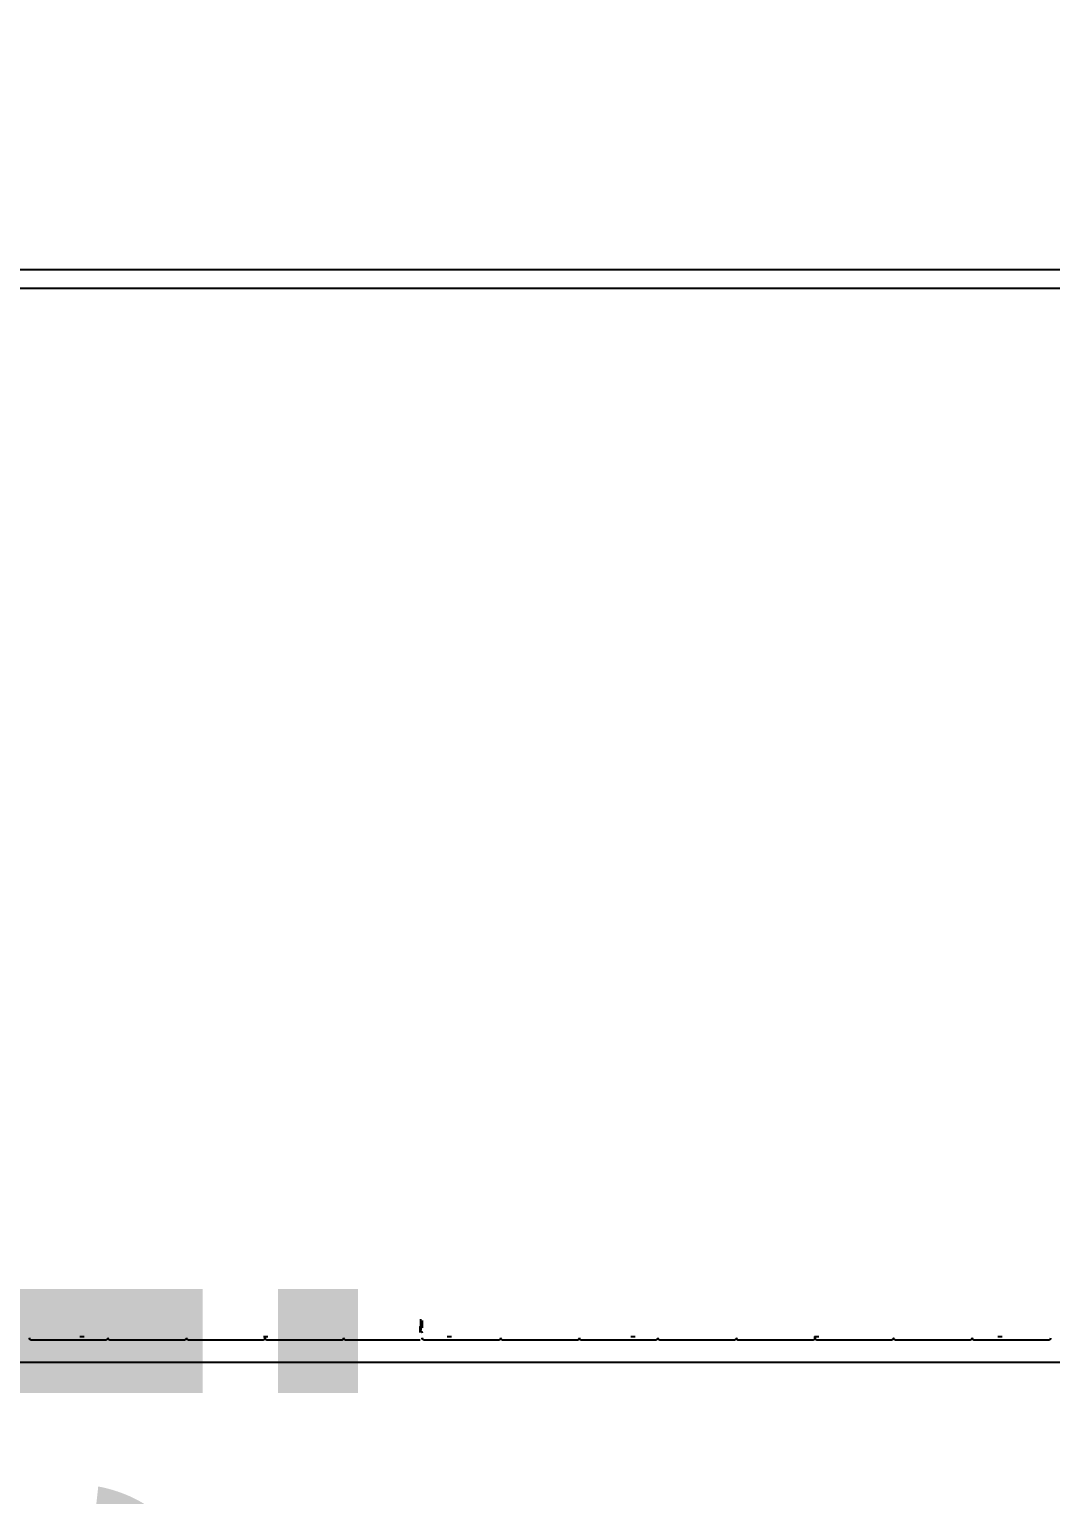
# Model space of a CAD drawing. Header units: centimetres. Extents: x 405564 to 502064, y 46284 to 60634.
# Drawn here: x 454855.97 to 454884.15, y 52484.61 to 52525.07 of the extents above; entities that cross this region are included whole.
import ezdxf
from ezdxf import colors
from ezdxf.entities.mleader import LeaderData, LeaderLine
from ezdxf.math import Vec2, Vec3
from ezdxf.xclip import XClip

# ---------------------------------------------------------------- set-up
doc = ezdxf.new("R2010")
doc.units = ezdxf.units.CM
doc.header["$XCLIPFRAME"] = 0
doc.linetypes.add('SLD-2点鎖線', pattern=[12.7, 6.35, -1.27, 1.27, -1.27, 1.27, -1.27])
doc.linetypes.add('SLD-実線', pattern=[0])
for name, color, linetype in [('---___EB_draft03_cihazlar', 8, 'Continuous'), ('AS_DUV', 8, 'Continuous'), ('AS_PYZ_BINA', 8, 'Continuous')]:
    doc.layers.add(name, color=color, linetype=linetype)
doc.layers.add('0-KRCN-MİMARİ-220526', color=8, linetype='Continuous', lineweight=9)
doc.layers.add('OL_Ic', color=8, linetype='Continuous', lineweight=9)
doc.styles.add('Kalin02', font='arialbd.ttf')
doc.styles.add('Normal_ITL', font='swissi.ttf')

# ---------------------------------------------------------------- blocks, each defined once
blk = doc.blocks.new('SMD Dizgi Makinesi')
at = {"layer": '---___EB_draft03_cihazlar', "linetype": 'SLD-2点鎖線'}
for p, q in [((275456.231, -39755.844), (275456.231, -39847.777)), ((275455.721, -39828.259), (275455.721, -39760.951)), ((275426.686, -39761.302), (275426.686, -39762.333)), ((275426.686, -39762.333), (275426.686, -39763.365)), ((275426.789, -39762.704), (275426.789, -39762.584)), ((275426.686, -39763.47), (275426.686, -39764.501)), ((275426.749, -39763.415), (275426.738, -39763.415)), ((275426.686, -39764.501), (275426.686, -39765.533)), ((275426.686, -39765.638), (275426.686, -39766.669)), ((275426.749, -39765.583), (275426.738, -39765.583)), ((275426.686, -39766.669), (275426.686, -39767.701)), ((275426.686, -39767.806), (275426.686, -39768.838)), ((275426.789, -39767.751), (275426.738, -39767.751)), ((275426.738, -39767.756), (275426.789, -39767.756)), ((275426.789, -39767.771), (275426.789, -39767.651)), ((275426.686, -39768.838), (275426.686, -39769.869)), ((275426.686, -39769.974), (275426.686, -39771.006)), ((275426.749, -39769.919), (275426.738, -39769.919)), ((275426.686, -39771.006), (275426.686, -39772.037)), ((275426.686, -39772.142), (275426.686, -39773.174)), ((275426.749, -39772.087), (275426.738, -39772.087)), ((275426.789, -39772.838), (275426.789, -39772.718)), ((275426.686, -39773.174), (275426.686, -39774.205)), ((275426.686, -39774.311), (275426.686, -39775.342)), ((275426.749, -39774.255), (275426.738, -39774.255)), ((275426.686, -39775.342), (275426.686, -39776.374)), ((275426.686, -39776.479), (275426.686, -39777.51)), ((275426.749, -39776.424), (275426.738, -39776.424)), ((275426.686, -39777.51), (275426.686, -39778.542)), ((275426.789, -39777.906), (275426.789, -39777.786)), ((275426.686, -39778.647), (275426.686, -39779.678)), ((275426.749, -39778.592), (275426.738, -39778.592)), ((275426.894, -39778.646), (275426.894, -39778.647)), ((275426.894, -39778.646), (275427.057, -39778.646)), ((275427.069, -39778.63), (275426.956, -39778.63)), ((275427.224, -39778.597), (275427.044, -39778.597)), ((275427.086, -39778.63), (275427.26, -39778.63)), ((275426.686, -39779.678), (275426.686, -39780.71)), ((275426.686, -39780.815), (275426.686, -39781.847)), ((275426.749, -39780.76), (275426.738, -39780.76)), ((275426.686, -39781.847), (275426.686, -39782.878)), ((275426.789, -39782.928), (275426.738, -39782.928)), ((275426.738, -39782.933), (275426.789, -39782.933)), ((275426.789, -39782.973), (275426.789, -39782.853)), ((275426.686, -39782.983), (275426.686, -39784.015)), ((275426.686, -39784.015), (275426.686, -39785.046)), ((275426.686, -39785.151), (275426.686, -39786.183)), ((275426.749, -39785.096), (275426.738, -39785.096)), ((275426.686, -39786.183), (275426.686, -39787.214)), ((275426.686, -39787.32), (275426.686, -39788.351)), ((275426.749, -39787.264), (275426.738, -39787.264)), ((275426.789, -39788.041), (275426.789, -39787.92)), ((275426.686, -39788.351), (275426.686, -39789.383)), ((275426.749, -39789.433), (275426.738, -39789.433))]:
    blk.add_line(p, q, dxfattribs=at)
at = {"layer": '---___EB_draft03_cihazlar', "linetype": 'SLD-実線'}
for p, q in [((275456.231, -39755.844), (275456.231, -39847.777)), ((275455.721, -39828.259), (275455.721, -39760.951)), ((275426.686, -39761.302), (275426.686, -39762.333)), ((275426.686, -39762.333), (275426.686, -39763.365)), ((275426.789, -39762.704), (275426.789, -39762.584)), ((275426.686, -39763.47), (275426.686, -39764.501)), ((275426.749, -39763.415), (275426.738, -39763.415)), ((275426.686, -39764.501), (275426.686, -39765.533)), ((275426.686, -39765.638), (275426.686, -39766.669)), ((275426.749, -39765.583), (275426.738, -39765.583)), ((275426.686, -39766.669), (275426.686, -39767.701)), ((275426.686, -39767.806), (275426.686, -39768.838)), ((275426.789, -39767.751), (275426.738, -39767.751)), ((275426.738, -39767.756), (275426.789, -39767.756)), ((275426.789, -39767.771), (275426.789, -39767.651)), ((275426.686, -39768.838), (275426.686, -39769.869)), ((275426.686, -39769.974), (275426.686, -39771.006)), ((275426.749, -39769.919), (275426.738, -39769.919)), ((275426.686, -39771.006), (275426.686, -39772.037)), ((275426.686, -39772.142), (275426.686, -39773.174)), ((275426.749, -39772.087), (275426.738, -39772.087)), ((275426.789, -39772.838), (275426.789, -39772.718)), ((275426.686, -39773.174), (275426.686, -39774.205)), ((275426.686, -39774.311), (275426.686, -39775.342)), ((275426.749, -39774.255), (275426.738, -39774.255)), ((275426.686, -39775.342), (275426.686, -39776.374)), ((275426.686, -39776.479), (275426.686, -39777.51)), ((275426.749, -39776.424), (275426.738, -39776.424)), ((275426.686, -39777.51), (275426.686, -39778.542)), ((275426.789, -39777.906), (275426.789, -39777.786)), ((275426.686, -39778.647), (275426.686, -39779.678)), ((275426.749, -39778.592), (275426.738, -39778.592)), ((275426.894, -39778.646), (275427.057, -39778.646)), ((275426.894, -39778.646), (275426.894, -39778.647)), ((275427.069, -39778.63), (275426.956, -39778.63)), ((275427.224, -39778.597), (275427.044, -39778.597)), ((275427.086, -39778.63), (275427.26, -39778.63)), ((275426.686, -39779.678), (275426.686, -39780.71)), ((275426.686, -39780.815), (275426.686, -39781.847)), ((275426.749, -39780.76), (275426.738, -39780.76)), ((275426.686, -39781.847), (275426.686, -39782.878)), ((275426.789, -39782.928), (275426.738, -39782.928)), ((275426.738, -39782.933), (275426.789, -39782.933)), ((275426.789, -39782.973), (275426.789, -39782.853)), ((275426.686, -39782.983), (275426.686, -39784.015)), ((275426.686, -39784.015), (275426.686, -39785.046)), ((275426.686, -39785.151), (275426.686, -39786.183)), ((275426.749, -39785.096), (275426.738, -39785.096)), ((275426.686, -39786.183), (275426.686, -39787.214)), ((275426.686, -39787.32), (275426.686, -39788.351)), ((275426.749, -39787.264), (275426.738, -39787.264)), ((275426.789, -39788.041), (275426.789, -39787.92)), ((275426.686, -39788.351), (275426.686, -39789.383)), ((275426.749, -39789.433), (275426.738, -39789.433))]:
    blk.add_line(p, q, dxfattribs=at)
at = {"layer": '---___EB_draft03_cihazlar', "color": 1}
blk.add_lwpolyline([(275426.077, -39731.157), (275672.077, -39731.157), (275672.077, -39868.157), (275426.077, -39868.157), (275426.077, -39731.157)], dxfattribs=at)
at = {"layer": '---___EB_draft03_cihazlar', "linetype": 'SLD-2点鎖線'}
for centre, major_axis, start_param, end_param in [((275426.738, -39761.302), (-0.0517, 0), 4.712389, 6.283185), ((275426.738, -39763.365), (-0.0517, 0), 0, 1.570796), ((275426.738, -39763.47), (-0.0517, 0), 4.712389, 6.283185), ((275426.738, -39765.533), (-0.0517, 0), 0, 1.570796), ((275426.738, -39765.638), (-0.0517, 0), 4.712389, 6.283185), ((275426.738, -39767.701), (-0.0517, 0), 0, 1.570796), ((275426.738, -39767.806), (-0.0517, 0), 4.712389, 6.283185), ((275426.738, -39769.869), (-0.0517, 0), 0, 1.570796), ((275426.738, -39769.974), (-0.0517, 0), 4.712389, 6.283185), ((275426.738, -39772.037), (-0.0517, 0), 0, 1.570796), ((275426.738, -39772.142), (-0.0517, 0), 4.712389, 6.283185), ((275426.738, -39774.205), (-0.0517, 0), 0, 1.570796), ((275426.738, -39774.311), (-0.0517, 0), 4.712389, 6.283185), ((275426.738, -39776.374), (-0.0517, 0), 6.283185, 7.853982), ((275426.738, -39776.479), (-0.0517, 0), 4.712389, 6.283185), ((275426.738, -39778.542), (-0.0517, 0), 0, 1.570796), ((275426.887, -39778.646), (-0.0508, 0), 3.142441, 4.695642), ((275427.025, -39778.641), (-0.0459, 0), 3.393775, 4.668577), ((275427.042, -39778.641), (-0.0455, 0), 3.385132, 4.6632), ((275427.041, -39778.654), (-0.0372, 0), 3.364532, 3.851475), ((275426.738, -39780.71), (-0.0517, 0), 0, 1.570796), ((275426.738, -39780.815), (-0.0517, 0), 4.712389, 6.283185), ((275426.738, -39782.878), (-0.0517, 0), 0, 1.570796), ((275426.738, -39782.983), (-0.0517, 0), 4.712389, 6.283185), ((275426.738, -39785.046), (-0.0517, 0), 0, 1.570796), ((275426.738, -39785.151), (-0.0517, 0), 4.712389, 6.283185), ((275426.738, -39787.214), (-0.0517, 0), 0, 1.570796), ((275426.738, -39787.32), (-0.0517, 0), 4.712389, 6.283185), ((275426.738, -39789.383), (-0.0517, 0), 0, 1.570796)]:
    blk.add_ellipse(centre, major_axis=major_axis, ratio=0.969208, start_param=start_param, end_param=end_param, dxfattribs=at)
at = {"layer": '---___EB_draft03_cihazlar', "linetype": 'SLD-実線'}
for centre, major_axis, start_param, end_param in [((275426.738, -39761.302), (-0.0517, 0), 4.712389, 6.283185), ((275426.738, -39763.365), (-0.0517, 0), 0, 1.570796), ((275426.738, -39763.47), (-0.0517, 0), 4.712389, 6.283185), ((275426.738, -39765.533), (-0.0517, 0), 0, 1.570796), ((275426.738, -39765.638), (-0.0517, 0), 4.712389, 6.283185), ((275426.738, -39767.701), (-0.0517, 0), 0, 1.570796), ((275426.738, -39767.806), (-0.0517, 0), 4.712389, 6.283185), ((275426.738, -39769.869), (-0.0517, 0), 0, 1.570796), ((275426.738, -39769.974), (-0.0517, 0), 4.712389, 6.283185), ((275426.738, -39772.037), (-0.0517, 0), 0, 1.570796), ((275426.738, -39772.142), (-0.0517, 0), 4.712389, 6.283185), ((275426.738, -39774.205), (-0.0517, 0), 0, 1.570796), ((275426.738, -39774.311), (-0.0517, 0), 4.712389, 6.283185), ((275426.738, -39776.374), (-0.0517, 0), 6.283185, 7.853982), ((275426.738, -39776.479), (-0.0517, 0), 4.712389, 6.283185), ((275426.738, -39778.542), (-0.0517, 0), 0, 1.570796), ((275426.887, -39778.646), (-0.0508, 0), 3.142441, 4.695642), ((275427.025, -39778.641), (-0.0459, 0), 3.393775, 4.668577), ((275427.042, -39778.641), (-0.0455, 0), 3.385132, 4.6632), ((275427.041, -39778.654), (-0.0372, 0), 3.364532, 3.851475), ((275426.738, -39780.71), (-0.0517, 0), 0, 1.570796), ((275426.738, -39780.815), (-0.0517, 0), 4.712389, 6.283185), ((275426.738, -39782.878), (-0.0517, 0), 0, 1.570796), ((275426.738, -39782.983), (-0.0517, 0), 4.712389, 6.283185), ((275426.738, -39785.046), (-0.0517, 0), 0, 1.570796), ((275426.738, -39785.151), (-0.0517, 0), 4.712389, 6.283185), ((275426.738, -39787.214), (-0.0517, 0), 0, 1.570796), ((275426.738, -39787.32), (-0.0517, 0), 4.712389, 6.283185), ((275426.738, -39789.383), (-0.0517, 0), 0, 1.570796)]:
    blk.add_ellipse(centre, major_axis=major_axis, ratio=0.969208, start_param=start_param, end_param=end_param, dxfattribs=at)
at = {"layer": '---___EB_draft03_cihazlar', "linetype": 'SLD-2点鎖線'}
for points, knots in [([(275426.956, -39778.63), (275426.957, -39778.631), (275426.958, -39778.633), (275426.961, -39778.635), (275426.963, -39778.637)], [0, 0, 0, 0, 0.187457, 1, 1, 1, 1]), ([(275427.064, -39778.655), (275427.065, -39778.648), (275427.065, -39778.639), (275427.069, -39778.631), (275427.069, -39778.63)], [0, 0, 0, 0, 0.950122, 1, 1, 1, 1])]:
    blk.add_open_spline(points, degree=3, knots=knots, dxfattribs=at)
at = {"layer": '---___EB_draft03_cihazlar', "linetype": 'SLD-実線'}
for points, knots in [([(275426.956, -39778.63), (275426.957, -39778.631), (275426.958, -39778.633), (275426.961, -39778.635), (275426.963, -39778.637)], [0, 0, 0, 0, 0.187457, 1, 1, 1, 1]), ([(275427.063, -39778.659), (275427.064, -39778.65), (275427.065, -39778.641), (275427.069, -39778.631), (275427.069, -39778.63)], [0, 0, 0, 0, 0.956797, 1, 1, 1, 1])]:
    blk.add_open_spline(points, degree=3, knots=knots, dxfattribs=at)
at = {"layer": '---___EB_draft03_cihazlar', "insert": (275341.077, -39731.157), "char_height": 15, "attachment_point": 1, "style": 'Kalin02'}
blk.add_mtext_dynamic_manual_height_columns('SMD \\PDizgi \\PMakinesi', width=590.73159, gutter_width=750, heights=[137.08], dxfattribs=at)
blk = doc.blocks.new('A$Ca63a641c')
at = {"layer": 'AS_PYZ_BINA'}
ml = blk.add_multileader_mtext('Standard', dxfattribs=at)
ml.set_content('EST boyalı panel çit ve panel çit kapı (AS 51.101)', color=256, style='Normal_ITL')
ml.set_leader_properties()
ml.build(insert=Vec2(0, 0))
ml.multileader.update_dxf_attribs({"dogleg_length": 0.379, "arrow_head_size": 17.043, "scale": 75})
ctx = ml.context
ctx.base_point, ctx.scale, ctx.char_height, ctx.arrow_head_size, ctx.landing_gap_size, ctx.plane_origin = Vec3(140.513, 464.302), 75, 20, 17.043, 14.202, Vec3(92.505, 620.113)
notes = []
notes.append((ctx, [(0, (1, 1, 0), (112.109, 464.302), (1, 0), 28.404, [(0, [(68.504, 410)], 0, [])])]))
ctx.mtext.insert, ctx.mtext.width, ctx.mtext.flow_direction = Vec3(154.715, 477.513), 604.56338, 5
for ctx, leaders in notes:
    for number, flags, end, landing, length, lines in leaders:
        leader = LeaderData()
        leader.index, (leader.has_last_leader_line, leader.has_dogleg_vector, leader.attachment_direction) = number, flags
        leader.last_leader_point, leader.dogleg_vector, leader.dogleg_length = Vec3(end), Vec3(landing), length
        for number, points, colour, breaks in lines:
            line = LeaderLine()
            line.index, line.vertices, line.color, line.breaks = number, Vec3.list(points), colors.encode_raw_color(colour), breaks
            leader.lines.append(line)
        ctx.leaders.append(leader)
blk = doc.blocks.new('A$C85dec720')
at = {"layer": 'OL_Ic'}
blk.add_blockref('A$Ca63a641c', (5315.078, 5344.253, 28.4), dxfattribs=at)
blk = doc.blocks.new('A$C6A10300A')
at = {"layer": '---___EB_draft03_cihazlar', "xscale": -1, "rotation": 270}
blk.add_blockref('SMD Dizgi Makinesi', (56581.337, -283571.821), dxfattribs=at)
at = {"layer": 'AS_DUV'}
ref = blk.add_blockref('A$C85dec720', (28900.964, -17748.984), dxfattribs=dict(at, rotation=105.0255580063709))
XClip(ref).set_block_clipping_path([(6220.3367769278, 6783.7313721173), (4126.4071464743, -1017.0000000052), (7354.8298234051, -1883.5969356479), (9448.7594538586, 5917.1344364745)])

msp = doc.modelspace()

# ---------------------------------------------------------------- block references
at = {"layer": '0-KRCN-MİMARİ-220526'}
msp.add_blockref('A$C6A10300A', (438064.066, 60634.016), dxfattribs=at)

doc.saveas('drawing.dxf')
